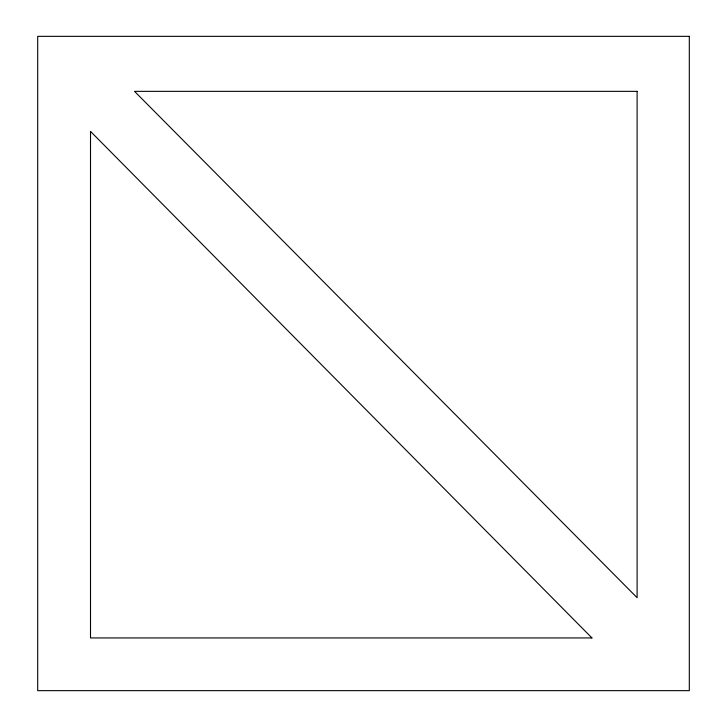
<?xml version="1.0" encoding="UTF-8"?>
<svg xmlns="http://www.w3.org/2000/svg" width="727" height="727" viewBox="0 0 727 727"><rect width="100%" height="100%" fill="white"/><g stroke="black" fill="none" stroke-linecap="round" stroke-linejoin="round"><path stroke-width="1.09" d="M689.305 36.35L37.695 36.35L37.695 690.65L689.305 690.65L689.305 36.35M637.106 91.348L134.531 91.348L637.106 597.703L637.106 91.348M591.951 637.942L90.511 637.942L90.511 131.378L591.951 637.942"/></g></svg>
